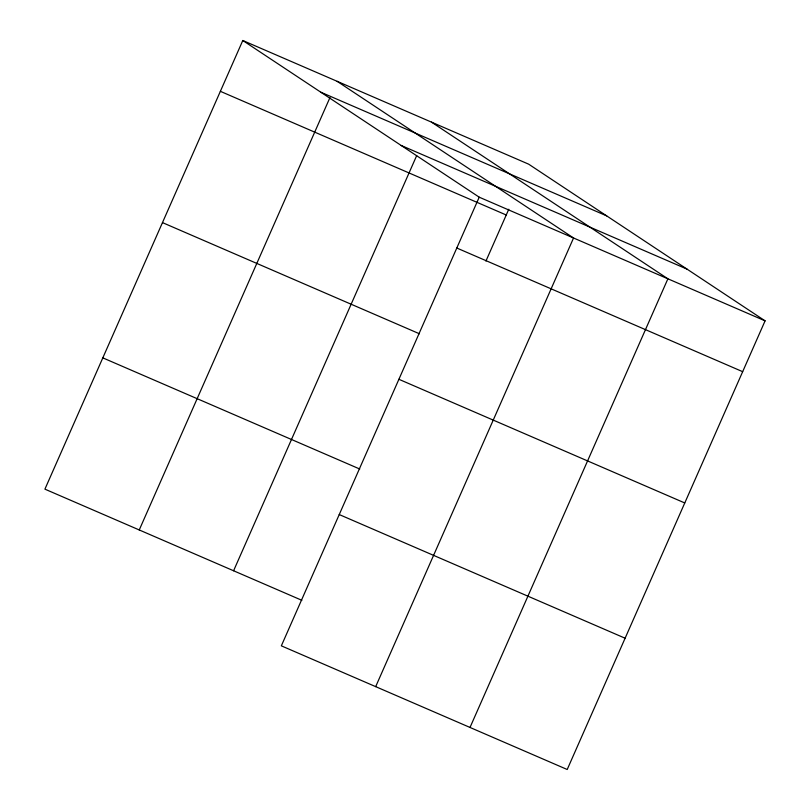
<?xml version="1.0" encoding="UTF-8"?>
<svg xmlns="http://www.w3.org/2000/svg" width="810" height="810" viewBox="0 0 810 810"><rect width="100%" height="100%" fill="white"/><g stroke="black" fill="none" stroke-linecap="round" stroke-linejoin="round"><path stroke-width="1.21" d="M242.787 40.5L479.216 197.184L281.343 645.833L567.213 769.5L765.085 320.851L528.657 164.167L242.787 40.5L44.914 489.149L301.857 600.301M139.249 529.953L329.994 97.483M233.584 570.766L416.684 155.621M485.929 261.063L508.791 209.223M375.678 686.647L573.551 237.998L337.132 81.314M470.013 727.451L667.896 278.802L431.467 122.118M320.811 92.208L606.68 215.875M401.193 145.476L687.062 269.143M479.216 197.184L765.085 320.851M220.371 91.328L506.24 214.994M456.8 248.022L742.669 371.679M162.476 222.608L419.408 333.76M398.895 379.293L684.764 502.959M102.819 357.868L359.751 469.02M339.238 514.553L625.107 638.219"/></g></svg>
